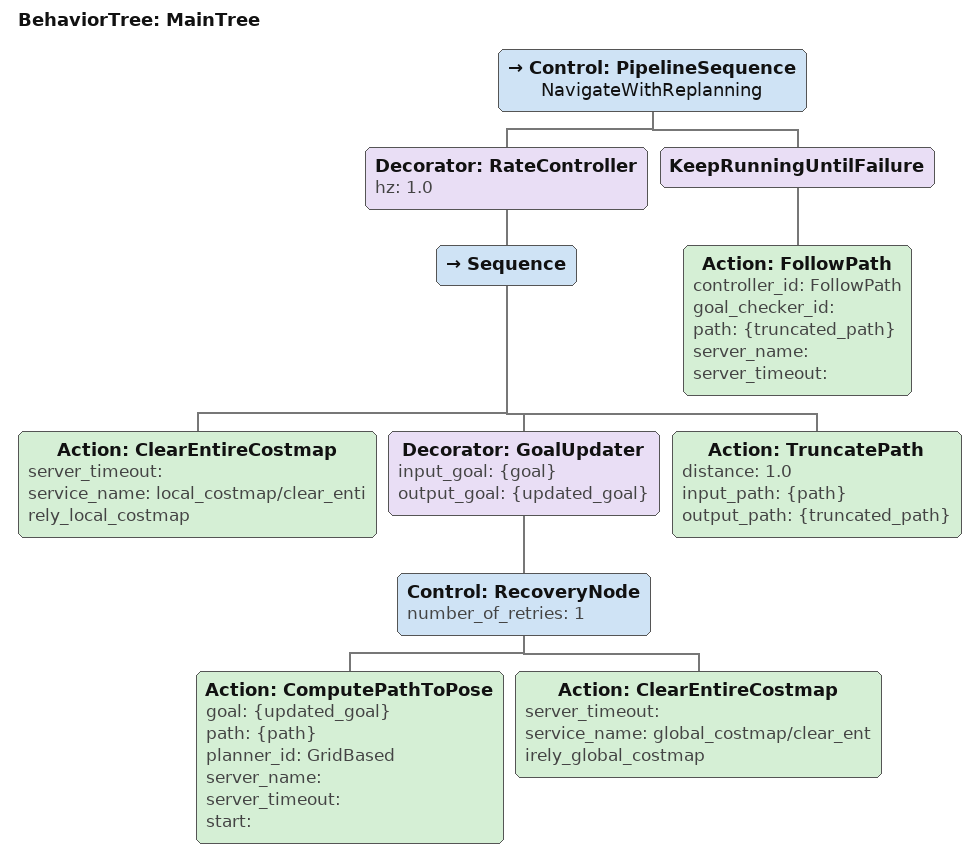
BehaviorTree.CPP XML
<?xml version="1.0"?>
<root main_tree_to_execute="MainTree">
    <BehaviorTree ID="MainTree">
        <Control ID="PipelineSequence" name="NavigateWithReplanning">
            <Decorator ID="RateController" hz="1.0">
                <Sequence>
                    <Action ID="ClearEntireCostmap" server_timeout="" service_name="local_costmap/clear_entirely_local_costmap"/>
                    <Decorator ID="GoalUpdater" input_goal="{goal}" output_goal="{updated_goal}">
                        <Control ID="RecoveryNode" number_of_retries="1">
                            <Action ID="ComputePathToPose" goal="{updated_goal}" path="{path}" planner_id="GridBased" server_name="" server_timeout="" start=""/>
                            <Action ID="ClearEntireCostmap" server_timeout="" service_name="global_costmap/clear_entirely_global_costmap"/>
                        </Control>
                    </Decorator>
                    <Action ID="TruncatePath" distance="1.0" input_path="{path}" output_path="{truncated_path}"/>
                </Sequence>
            </Decorator>
            <KeepRunningUntilFailure>
                <Action ID="FollowPath" controller_id="FollowPath" goal_checker_id="" path="{truncated_path}" server_name="" server_timeout=""/>
            </KeepRunningUntilFailure>
        </Control>
    </BehaviorTree>
</root>
